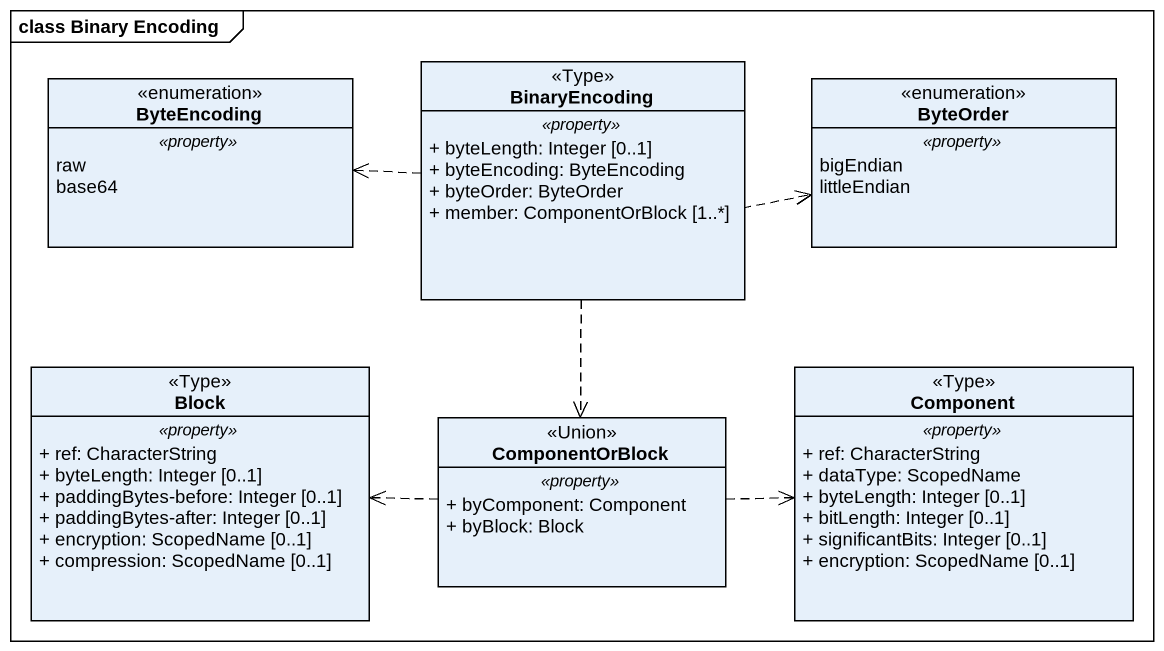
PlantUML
@startuml
mainframe class Binary Encoding
hide circle
hide empty members
skinparam classAttributeIconSize 0
enum ByteEncoding {
  .. <<property>> ..
  raw
  base64
}
class BinaryEncoding <<Type>> {
  .. <<property>> ..
  + byteLength: Integer [0..1]
  + byteEncoding: ByteEncoding
  + byteOrder: ByteOrder
  + member: ComponentOrBlock [1..*]
}
enum ByteOrder {
  .. <<property>> ..
  bigEndian
  littleEndian
}
class Block <<Type>> {
  .. <<property>> ..
  + ref: CharacterString
  + byteLength: Integer [0..1]
  + paddingBytes-before: Integer [0..1]
  + paddingBytes-after: Integer [0..1]
  + encryption: ScopedName [0..1]
  + compression: ScopedName [0..1]
}
class ComponentOrBlock <<Union>> {
  .. <<property>> ..
  + byComponent: Component
  + byBlock: Block
}
class "Component" as Component_ <<Type>> {
  .. <<property>> ..
  + ref: CharacterString
  + dataType: ScopedName
  + byteLength: Integer [0..1]
  + bitLength: Integer [0..1]
  + significantBits: Integer [0..1]
  + encryption: ScopedName [0..1]
}
BinaryEncoding .left.> ByteEncoding
BinaryEncoding .right.> ByteOrder
BinaryEncoding ..> ComponentOrBlock
ComponentOrBlock .left.> Block
ComponentOrBlock .right.> Component_
@enduml
